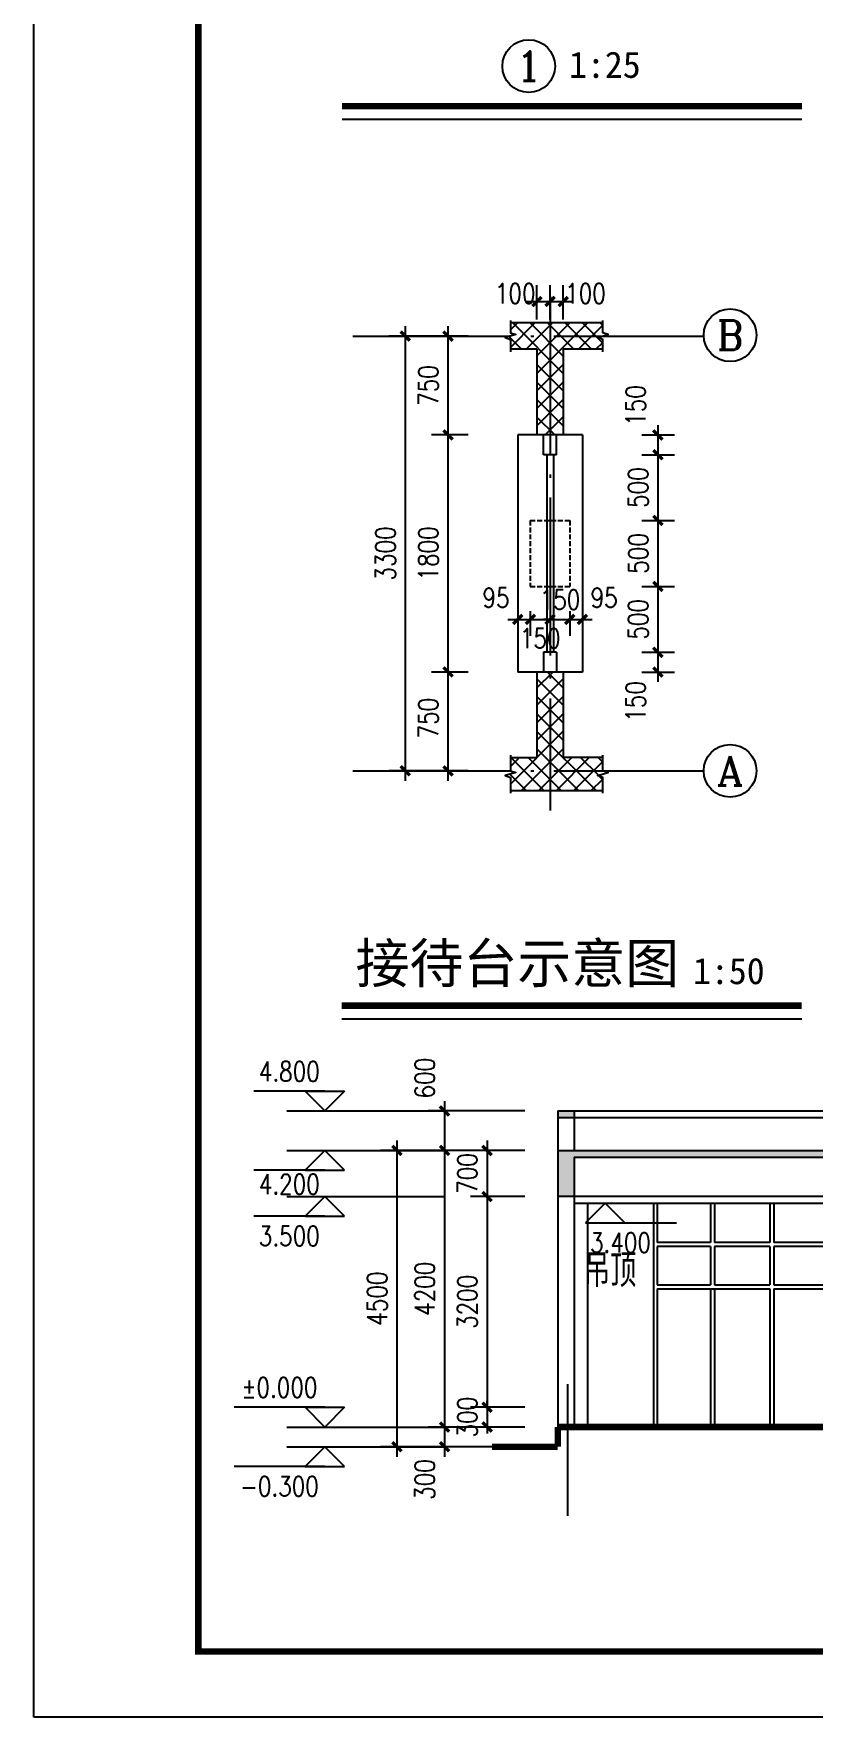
# Model space of a CAD drawing. Extents: x 458975 to 585950, y -118893 to 21149.
# Drawn here: x 526550 to 538384, y -118893 to -93330 of the extents above; entities that cross this region are included whole.
import ezdxf
from ezdxf.enums import TextEntityAlignment as Align

# ---------------------------------------------------------------- set-up
doc = ezdxf.new("R2010")
doc.units = 0
doc.header["$LTSCALE"] = 1000
doc.header["$MEASUREMENT"] = 0
doc.linetypes.add('ACAD_ISO04W100', pattern=[30.5, 24, -3, 0.5, -3])
doc.linetypes.add('DASH', pattern=[0.35, 0.25, -0.1])
doc.layers.get('0').update_dxf_attribs({"linetype": 'CONTINUOUS'})
doc.layers.get('DEFPOINTS').update_dxf_attribs({"linetype": 'CONTINUOUS'})
for name, color, linetype in [('AXIS', 3, 'CONTINUOUS'), ('AXIS_TEXT', 3, 'CONTINUOUS'), ('DOTE', 1, 'ACAD_ISO04W100'), ('E_GROUND', 2, 'CONTINUOUS'), ('E_WALL', 255, 'CONTINUOUS'), ('E_WINDOW', 4, 'CONTINUOUS'), ('LEVL', 3, 'CONTINUOUS'), ('OTHER', 7, 'CONTINUOUS'), ('PUB_DIM', 3, 'CONTINUOUS'), ('PUB_TEXT', 7, 'CONTINUOUS'), ('PUB_TITLE', 4, 'CONTINUOUS'), ('S_WALL', 255, 'CONTINUOUS'), ('WALL', 151, 'CONTINUOUS'), ('WINDOW', 2, 'CONTINUOUS')]:
    doc.layers.add(name, color=color, linetype=linetype)
doc.styles.add('-HZTXTSIMPLEX', font='SIMPLEX.shx', dxfattribs={"width": 0.8, "bigfont": 'HZTXT.shx'})
doc.styles.add('-新宋体', font='NSimSun.ttf')
doc.styles.add('COMPLEX', font='COMPLEX.shx')
doc.styles.add('dim_font', font='SIMPLEX.shx', dxfattribs={"width": 0.8})
doc.dimstyles.new('DIMN', dxfattribs={"dimtxt": 300, "dimasz": 100, "dimexe": 250, "dimexo": 300, "dimgap": 0, "dimtad": 0, "dimdec": 0, "dimzin": 0, "dimdsep": 46, "dimtxsty": 'dim_font', "dimblk": 'ARCHTICK', "dimcen": 0.09, "dimdle": 150, "dimclrt": 7, "dimazin": 0, "dimtfac": 1, "dimtdec": 0, "dimtix": 1, "dimtmove": 2, "dimatfit": 3, "dimfxl": 1, "dimtvp": 1, "dimtolj": 1, "dimtzin": 0, "dimarcsym": 0})
doc.dimstyles.new('DIMN50', dxfattribs={"dimscale": 0.5, "dimtxt": 300, "dimasz": 100, "dimexe": 250, "dimexo": 300, "dimgap": 0, "dimtad": 0, "dimdec": 0, "dimzin": 0, "dimdsep": 46, "dimtxsty": 'dim_font', "dimblk": 'ARCHTICK', "dimcen": 0.09, "dimdle": 150, "dimclrt": 7, "dimazin": 0, "dimtfac": 1, "dimtdec": 0, "dimtix": 1, "dimtmove": 2, "dimatfit": 3, "dimfxl": 1, "dimtvp": 1, "dimtolj": 1, "dimtzin": 0, "dimarcsym": 0})

# ---------------------------------------------------------------- blocks, each defined once
blk = doc.blocks.new('_archtick')
at = {"const_width": 0.5}
blk.add_lwpolyline([(-0.7, -0.7), (0.7, 0.7)], dxfattribs=at)
blk = doc.blocks.new('*D193')
at = {"layer": 'DEFPOINTS', "color": 0, "transparency": 16777216}
for p in [(534303, -114186), (533432, -114486), (534303, -114486)]:
    blk.add_point(p, dxfattribs=at)
at = {"layer": 'PUB_DIM', "color": 0, "lineweight": -2, "transparency": 16777216}
for p, q in [((534003, -114186), (533182, -114186)), ((533432, -114186), (533432, -114086)), ((533432, -114186), (533432, -114486)), ((534003, -114486), (533182, -114486)), ((533432, -114486), (533432, -114586))]:
    blk.add_line(p, q, dxfattribs=at)
at = {"layer": 'PUB_DIM', "color": 0, "lineweight": -2, "transparency": 16777216, "xscale": 100, "yscale": 100, "zscale": 100}
for p, rotation in [((533432, -114186), 270), ((533432, -114486), 90)]:
    blk.add_blockref('_archtick', p, dxfattribs=dict(at, rotation=rotation))
at = {"layer": 'PUB_DIM', "color": 7, "transparency": 16777216, "insert": (533132, -114336), "char_height": 300, "attachment_point": 5, "rotation": 90, "style": 'dim_font'}
blk.add_mtext('\\A1;300', dxfattribs=at)
blk = doc.blocks.new('*D194')
at = {"layer": 'DEFPOINTS', "color": 0, "transparency": 16777216}
for p in [(534303, -110986), (533432, -114186), (534303, -114186)]:
    blk.add_point(p, dxfattribs=at)
at = {"layer": 'PUB_DIM', "color": 0, "lineweight": -2, "transparency": 16777216}
for p, q in [((533432, -110836), (533432, -114336)), ((534003, -110986), (533182, -110986)), ((534003, -114186), (533182, -114186))]:
    blk.add_line(p, q, dxfattribs=at)
at = {"layer": 'PUB_DIM', "color": 0, "lineweight": -2, "transparency": 16777216, "xscale": 100, "yscale": 100, "zscale": 100}
for p, rotation in [((533432, -110986), 90), ((533432, -114186), 270)]:
    blk.add_blockref('_archtick', p, dxfattribs=dict(at, rotation=rotation))
at = {"layer": 'PUB_DIM', "color": 7, "transparency": 16777216, "insert": (533132, -112586), "char_height": 300, "attachment_point": 5, "rotation": 90, "style": 'dim_font'}
blk.add_mtext('\\A1;3200', dxfattribs=at)
blk = doc.blocks.new('*D195')
at = {"layer": 'DEFPOINTS', "color": 0, "transparency": 16777216}
for p in [(534303, -110286), (533432, -110986), (534303, -110986)]:
    blk.add_point(p, dxfattribs=at)
at = {"layer": 'PUB_DIM', "color": 0, "lineweight": -2, "transparency": 16777216}
for p, q in [((533432, -110136), (533432, -111136)), ((534003, -110286), (533182, -110286)), ((534003, -110986), (533182, -110986))]:
    blk.add_line(p, q, dxfattribs=at)
at = {"layer": 'PUB_DIM', "color": 0, "lineweight": -2, "transparency": 16777216, "xscale": 100, "yscale": 100, "zscale": 100}
for p, rotation in [((533432, -110286), 90), ((533432, -110986), 270)]:
    blk.add_blockref('_archtick', p, dxfattribs=dict(at, rotation=rotation))
at = {"layer": 'PUB_DIM', "color": 7, "transparency": 16777216, "insert": (533132, -110636), "char_height": 300, "attachment_point": 5, "rotation": 90, "style": 'dim_font'}
blk.add_mtext('\\A1;700', dxfattribs=at)
blk = doc.blocks.new('*D196')
at = {"layer": 'DEFPOINTS', "color": 0, "transparency": 16777216}
for p in [(534303, -109686), (532786, -110286), (534303, -110286)]:
    blk.add_point(p, dxfattribs=at)
at = {"layer": 'PUB_DIM', "color": 0, "lineweight": -2, "transparency": 16777216}
for p, q in [((532786, -109536), (532786, -110436)), ((534003, -109686), (532536, -109686)), ((534003, -110286), (532536, -110286))]:
    blk.add_line(p, q, dxfattribs=at)
at = {"layer": 'PUB_DIM', "color": 0, "lineweight": -2, "transparency": 16777216, "xscale": 100, "yscale": 100, "zscale": 100}
for p, rotation in [((532786, -109686), 90), ((532786, -110286), 270)]:
    blk.add_blockref('_archtick', p, dxfattribs=dict(at, rotation=rotation))
at = {"layer": 'PUB_DIM', "color": 7, "transparency": 16777216, "insert": (532486, -109189), "char_height": 300, "attachment_point": 5, "rotation": 90, "style": 'dim_font'}
blk.add_mtext('\\A1;600', dxfattribs=at)
blk = doc.blocks.new('*D197')
at = {"layer": 'DEFPOINTS', "color": 0, "transparency": 16777216}
for p in [(534303, -114486), (532786, -114786), (534303, -114786)]:
    blk.add_point(p, dxfattribs=at)
at = {"layer": 'PUB_DIM', "color": 0, "lineweight": -2, "transparency": 16777216}
for p, q in [((534003, -114486), (532536, -114486)), ((532786, -114336), (532786, -114936)), ((534003, -114786), (532536, -114786))]:
    blk.add_line(p, q, dxfattribs=at)
at = {"layer": 'PUB_DIM', "color": 0, "lineweight": -2, "transparency": 16777216, "xscale": 100, "yscale": 100, "zscale": 100}
for p, rotation in [((532786, -114486), 90), ((532786, -114786), 270)]:
    blk.add_blockref('_archtick', p, dxfattribs=dict(at, rotation=rotation))
at = {"layer": 'PUB_DIM', "color": 7, "transparency": 16777216, "insert": (532486, -115283), "char_height": 300, "attachment_point": 5, "rotation": 90, "style": 'dim_font'}
blk.add_mtext('\\A1;300', dxfattribs=at)
blk = doc.blocks.new('*D198')
at = {"layer": 'DEFPOINTS', "color": 0, "transparency": 16777216}
for p in [(534303, -110286), (532786, -114486), (534303, -114486)]:
    blk.add_point(p, dxfattribs=at)
at = {"layer": 'PUB_DIM', "color": 0, "lineweight": -2, "transparency": 16777216}
for p, q in [((532786, -110136), (532786, -114636)), ((534003, -110286), (532536, -110286)), ((534003, -114486), (532536, -114486))]:
    blk.add_line(p, q, dxfattribs=at)
at = {"layer": 'PUB_DIM', "color": 0, "lineweight": -2, "transparency": 16777216, "xscale": 100, "yscale": 100, "zscale": 100}
for p, rotation in [((532786, -110286), 90), ((532786, -114486), 270)]:
    blk.add_blockref('_archtick', p, dxfattribs=dict(at, rotation=rotation))
at = {"layer": 'PUB_DIM', "color": 7, "transparency": 16777216, "insert": (532486, -112386), "char_height": 300, "attachment_point": 5, "rotation": 90, "style": 'dim_font'}
blk.add_mtext('\\A1;4200', dxfattribs=at)
blk = doc.blocks.new('*D199')
at = {"layer": 'DEFPOINTS', "color": 0, "transparency": 16777216}
for p in [(534303, -110286), (532064, -114786), (534303, -114786)]:
    blk.add_point(p, dxfattribs=at)
at = {"layer": 'PUB_DIM', "color": 0, "lineweight": -2, "transparency": 16777216}
for p, q in [((532064, -110136), (532064, -114936)), ((534003, -110286), (531814, -110286)), ((534003, -114786), (531814, -114786))]:
    blk.add_line(p, q, dxfattribs=at)
at = {"layer": 'PUB_DIM', "color": 0, "lineweight": -2, "transparency": 16777216, "xscale": 100, "yscale": 100, "zscale": 100}
for p, rotation in [((532064, -110286), 90), ((532064, -114786), 270)]:
    blk.add_blockref('_archtick', p, dxfattribs=dict(at, rotation=rotation))
at = {"layer": 'PUB_DIM', "color": 7, "transparency": 16777216, "insert": (531764, -112536), "char_height": 300, "attachment_point": 5, "rotation": 90, "style": 'dim_font'}
blk.add_mtext('\\A1;4500', dxfattribs=at)
blk = doc.blocks.new('*D222')
at = {"layer": 'DEFPOINTS', "color": 0, "transparency": 16777216}
for p in [(532840, -103022), (533446, -103022), (533446, -104522)]:
    blk.add_point(p, dxfattribs=at)
at = {"layer": 'PUB_DIM', "color": 0, "lineweight": -2, "transparency": 16777216}
for p, q in [((532840, -104672), (532840, -102872)), ((533146, -103022), (532590, -103022)), ((533146, -104522), (532590, -104522))]:
    blk.add_line(p, q, dxfattribs=at)
at = {"layer": 'PUB_DIM', "color": 0, "lineweight": -2, "transparency": 16777216, "xscale": 100, "yscale": 100, "zscale": 100}
for p, rotation in [((532840, -103022), 90), ((532840, -104522), 270)]:
    blk.add_blockref('_archtick', p, dxfattribs=dict(at, rotation=rotation))
at = {"layer": 'PUB_DIM', "color": 7, "transparency": 16777216, "insert": (532540, -103723), "char_height": 300, "attachment_point": 5, "rotation": 90, "style": 'dim_font'}
blk.add_mtext('\\A1;750', dxfattribs=at)
blk = doc.blocks.new('*D223')
at = {"layer": 'DEFPOINTS', "color": 0, "transparency": 16777216}
for p in [(532840, -99422), (533446, -99422), (533446, -103022)]:
    blk.add_point(p, dxfattribs=at)
at = {"layer": 'PUB_DIM', "color": 0, "lineweight": -2, "transparency": 16777216}
for p, q in [((533146, -99422), (532590, -99422)), ((532840, -103172), (532840, -99272)), ((533146, -103022), (532590, -103022))]:
    blk.add_line(p, q, dxfattribs=at)
at = {"layer": 'PUB_DIM', "color": 0, "lineweight": -2, "transparency": 16777216, "xscale": 100, "yscale": 100, "zscale": 100}
for p, rotation in [((532840, -99422), 90), ((532840, -103022), 270)]:
    blk.add_blockref('_archtick', p, dxfattribs=dict(at, rotation=rotation))
at = {"layer": 'PUB_DIM', "color": 7, "transparency": 16777216, "insert": (532540, -101222), "char_height": 300, "attachment_point": 5, "rotation": 90, "style": 'dim_font'}
blk.add_mtext('\\A1;1800', dxfattribs=at)
blk = doc.blocks.new('*D224')
at = {"layer": 'DEFPOINTS', "color": 0, "transparency": 16777216}
for p in [(532840, -97922), (533446, -97922), (533446, -99422)]:
    blk.add_point(p, dxfattribs=at)
at = {"layer": 'PUB_DIM', "color": 0, "lineweight": -2, "transparency": 16777216}
for p, q in [((532840, -99572), (532840, -97772)), ((533146, -97922), (532590, -97922)), ((533146, -99422), (532590, -99422))]:
    blk.add_line(p, q, dxfattribs=at)
at = {"layer": 'PUB_DIM', "color": 0, "lineweight": -2, "transparency": 16777216, "xscale": 100, "yscale": 100, "zscale": 100}
for p, rotation in [((532840, -97922), 90), ((532840, -99422), 270)]:
    blk.add_blockref('_archtick', p, dxfattribs=dict(at, rotation=rotation))
at = {"layer": 'PUB_DIM', "color": 7, "transparency": 16777216, "insert": (532540, -98672), "char_height": 300, "attachment_point": 5, "rotation": 90, "style": 'dim_font'}
blk.add_mtext('\\A1;750', dxfattribs=at)
blk = doc.blocks.new('*D225')
at = {"layer": 'DEFPOINTS', "color": 0, "transparency": 16777216}
for p in [(534388, -97396), (534188, -97971), (534388, -97971)]:
    blk.add_point(p, dxfattribs=at)
at = {"layer": 'PUB_DIM', "color": 0, "lineweight": -2, "transparency": 16777216}
for p, q in [((534038, -97396), (534538, -97396)), ((534188, -97671), (534188, -97146)), ((534388, -97671), (534388, -97146))]:
    blk.add_line(p, q, dxfattribs=at)
at = {"layer": 'PUB_DIM', "color": 0, "lineweight": -2, "transparency": 16777216, "xscale": 100, "yscale": 100, "zscale": 100, "rotation": 180}
blk.add_blockref('_archtick', (534188, -97396), dxfattribs=at)
at = {"layer": 'PUB_DIM', "color": 0, "lineweight": -2, "transparency": 16777216, "xscale": 100, "yscale": 100, "zscale": 100}
blk.add_blockref('_archtick', (534388, -97396), dxfattribs=at)
at = {"layer": 'PUB_DIM', "color": 7, "transparency": 16777216, "insert": (533859, -97275), "char_height": 300, "attachment_point": 5, "style": 'dim_font'}
blk.add_mtext('\\A1;100', dxfattribs=at)
blk = doc.blocks.new('*D226')
at = {"layer": 'DEFPOINTS', "color": 0, "transparency": 16777216}
for p in [(534588, -97396), (534388, -97971), (534588, -97971)]:
    blk.add_point(p, dxfattribs=at)
at = {"layer": 'PUB_DIM', "color": 0, "lineweight": -2, "transparency": 16777216}
for p, q in [((534238, -97396), (534738, -97396)), ((534388, -97671), (534388, -97146)), ((534588, -97671), (534588, -97146))]:
    blk.add_line(p, q, dxfattribs=at)
at = {"layer": 'PUB_DIM', "color": 0, "lineweight": -2, "transparency": 16777216, "xscale": 100, "yscale": 100, "zscale": 100, "rotation": 180}
blk.add_blockref('_archtick', (534388, -97396), dxfattribs=at)
at = {"layer": 'PUB_DIM', "color": 0, "lineweight": -2, "transparency": 16777216, "xscale": 100, "yscale": 100, "zscale": 100}
blk.add_blockref('_archtick', (534588, -97396), dxfattribs=at)
at = {"layer": 'PUB_DIM', "color": 7, "transparency": 16777216, "insert": (534925, -97275), "char_height": 300, "attachment_point": 5, "style": 'dim_font'}
blk.add_mtext('\\A1;100', dxfattribs=at)
blk = doc.blocks.new('*D213')
at = {"layer": 'DEFPOINTS', "color": 0, "transparency": 16777216}
for p in [(535481, -99422), (535481, -99722), (536025, -99722)]:
    blk.add_point(p, dxfattribs=at)
at = {"layer": 'PUB_DIM', "color": 0, "lineweight": -2, "transparency": 16777216}
for p, q in [((535781, -99422), (536275, -99422)), ((536025, -99272), (536025, -99872)), ((535781, -99722), (536275, -99722))]:
    blk.add_line(p, q, dxfattribs=at)
at = {"layer": 'PUB_DIM', "color": 0, "lineweight": -2, "transparency": 16777216, "xscale": 100, "yscale": 100, "zscale": 100}
for p, rotation in [((536025, -99422), 90), ((536025, -99722), 270)]:
    blk.add_blockref('_archtick', p, dxfattribs=dict(at, rotation=rotation))
at = {"layer": 'PUB_DIM', "color": 7, "transparency": 16777216, "insert": (535688, -98975), "char_height": 300, "attachment_point": 5, "rotation": 90, "style": 'dim_font'}
blk.add_mtext('\\A1;150', dxfattribs=at)
blk = doc.blocks.new('*D214')
at = {"layer": 'DEFPOINTS', "color": 0, "transparency": 16777216}
for p in [(535481, -99722), (535481, -100722), (536025, -100722)]:
    blk.add_point(p, dxfattribs=at)
at = {"layer": 'PUB_DIM', "color": 0, "lineweight": -2, "transparency": 16777216}
for p, q in [((536025, -99572), (536025, -100872)), ((535781, -99722), (536275, -99722)), ((535781, -100722), (536275, -100722))]:
    blk.add_line(p, q, dxfattribs=at)
at = {"layer": 'PUB_DIM', "color": 0, "lineweight": -2, "transparency": 16777216, "xscale": 100, "yscale": 100, "zscale": 100}
for p, rotation in [((536025, -99722), 90), ((536025, -100722), 270)]:
    blk.add_blockref('_archtick', p, dxfattribs=dict(at, rotation=rotation))
at = {"layer": 'PUB_DIM', "color": 7, "transparency": 16777216, "insert": (535725, -100222), "char_height": 300, "attachment_point": 5, "rotation": 90, "style": 'dim_font'}
blk.add_mtext('\\A1;500', dxfattribs=at)
blk = doc.blocks.new('*D215')
at = {"layer": 'DEFPOINTS', "color": 0, "transparency": 16777216}
for p in [(535481, -100722), (535481, -101722), (536025, -101722)]:
    blk.add_point(p, dxfattribs=at)
at = {"layer": 'PUB_DIM', "color": 0, "lineweight": -2, "transparency": 16777216}
for p, q in [((536025, -100572), (536025, -101872)), ((535781, -100722), (536275, -100722)), ((535781, -101722), (536275, -101722))]:
    blk.add_line(p, q, dxfattribs=at)
at = {"layer": 'PUB_DIM', "color": 0, "lineweight": -2, "transparency": 16777216, "xscale": 100, "yscale": 100, "zscale": 100}
for p, rotation in [((536025, -100722), 90), ((536025, -101722), 270)]:
    blk.add_blockref('_archtick', p, dxfattribs=dict(at, rotation=rotation))
at = {"layer": 'PUB_DIM', "color": 7, "transparency": 16777216, "insert": (535728, -101222), "char_height": 300, "attachment_point": 5, "rotation": 90, "style": 'dim_font'}
blk.add_mtext('\\A1;500', dxfattribs=at)
blk = doc.blocks.new('*D216')
at = {"layer": 'DEFPOINTS', "color": 0, "transparency": 16777216}
for p in [(535481, -101722), (535481, -102722), (536025, -102722)]:
    blk.add_point(p, dxfattribs=at)
at = {"layer": 'PUB_DIM', "color": 0, "lineweight": -2, "transparency": 16777216}
for p, q in [((535781, -101722), (536275, -101722)), ((536025, -101572), (536025, -102872)), ((535781, -102722), (536275, -102722))]:
    blk.add_line(p, q, dxfattribs=at)
at = {"layer": 'PUB_DIM', "color": 0, "lineweight": -2, "transparency": 16777216, "xscale": 100, "yscale": 100, "zscale": 100}
for p, rotation in [((536025, -101722), 90), ((536025, -102722), 270)]:
    blk.add_blockref('_archtick', p, dxfattribs=dict(at, rotation=rotation))
at = {"layer": 'PUB_DIM', "color": 7, "transparency": 16777216, "insert": (535725, -102222), "char_height": 300, "attachment_point": 5, "rotation": 90, "style": 'dim_font'}
blk.add_mtext('\\A1;500', dxfattribs=at)
blk = doc.blocks.new('*D217')
at = {"layer": 'DEFPOINTS', "color": 0, "transparency": 16777216}
for p in [(535481, -102722), (535481, -103022), (536025, -103022)]:
    blk.add_point(p, dxfattribs=at)
at = {"layer": 'PUB_DIM', "color": 0, "lineweight": -2, "transparency": 16777216}
for p, q in [((535781, -102722), (536275, -102722)), ((536025, -102572), (536025, -103172)), ((535781, -103022), (536275, -103022))]:
    blk.add_line(p, q, dxfattribs=at)
at = {"layer": 'PUB_DIM', "color": 0, "lineweight": -2, "transparency": 16777216, "xscale": 100, "yscale": 100, "zscale": 100}
for p, rotation in [((536025, -102722), 90), ((536025, -103022), 270)]:
    blk.add_blockref('_archtick', p, dxfattribs=dict(at, rotation=rotation))
at = {"layer": 'PUB_DIM', "color": 7, "transparency": 16777216, "insert": (535688, -103469), "char_height": 300, "attachment_point": 5, "rotation": 90, "style": 'dim_font'}
blk.add_mtext('\\A1;150', dxfattribs=at)
blk = doc.blocks.new('*D218')
at = {"layer": 'DEFPOINTS', "color": 0, "transparency": 16777216}
for p in [(533898, -101797), (534088, -101797), (534088, -102223)]:
    blk.add_point(p, dxfattribs=at)
at = {"layer": 'PUB_DIM', "color": 0, "lineweight": -2, "transparency": 16777216}
for p, q in [((533748, -102223), (534238, -102223)), ((533898, -102097), (533898, -102473)), ((534088, -102097), (534088, -102473))]:
    blk.add_line(p, q, dxfattribs=at)
at = {"layer": 'PUB_DIM', "color": 0, "lineweight": -2, "transparency": 16777216, "xscale": 100, "yscale": 100, "zscale": 100, "rotation": 180}
blk.add_blockref('_archtick', (533898, -102223), dxfattribs=at)
at = {"layer": 'PUB_DIM', "color": 0, "lineweight": -2, "transparency": 16777216, "xscale": 100, "yscale": 100, "zscale": 100}
blk.add_blockref('_archtick', (534088, -102223), dxfattribs=at)
at = {"layer": 'PUB_DIM', "color": 7, "transparency": 16777216, "insert": (533567, -101894), "char_height": 300, "attachment_point": 5, "style": 'dim_font'}
blk.add_mtext('\\A1;95', dxfattribs=at)
blk = doc.blocks.new('*D219')
at = {"layer": 'DEFPOINTS', "color": 0, "transparency": 16777216}
for p in [(534688, -101797), (534878, -101797), (534878, -102223)]:
    blk.add_point(p, dxfattribs=at)
at = {"layer": 'PUB_DIM', "color": 0, "lineweight": -2, "transparency": 16777216}
for p, q in [((534538, -102223), (535028, -102223)), ((534688, -102097), (534688, -102473)), ((534878, -102097), (534878, -102473))]:
    blk.add_line(p, q, dxfattribs=at)
at = {"layer": 'PUB_DIM', "color": 0, "lineweight": -2, "transparency": 16777216, "xscale": 100, "yscale": 100, "zscale": 100, "rotation": 180}
blk.add_blockref('_archtick', (534688, -102223), dxfattribs=at)
at = {"layer": 'PUB_DIM', "color": 0, "lineweight": -2, "transparency": 16777216, "xscale": 100, "yscale": 100, "zscale": 100}
blk.add_blockref('_archtick', (534878, -102223), dxfattribs=at)
at = {"layer": 'PUB_DIM', "color": 7, "transparency": 16777216, "insert": (535209, -101894), "char_height": 300, "attachment_point": 5, "style": 'dim_font'}
blk.add_mtext('\\A1;95', dxfattribs=at)
blk = doc.blocks.new('*D220')
at = {"layer": 'DEFPOINTS', "color": 0, "transparency": 16777216}
for p in [(534088, -101797), (534388, -101797), (534388, -102223)]:
    blk.add_point(p, dxfattribs=at)
at = {"layer": 'PUB_DIM', "color": 0, "lineweight": -2, "transparency": 16777216}
for p, q in [((533938, -102223), (534538, -102223)), ((534088, -102097), (534088, -102473)), ((534388, -102097), (534388, -102473))]:
    blk.add_line(p, q, dxfattribs=at)
at = {"layer": 'PUB_DIM', "color": 0, "lineweight": -2, "transparency": 16777216, "xscale": 100, "yscale": 100, "zscale": 100, "rotation": 180}
blk.add_blockref('_archtick', (534088, -102223), dxfattribs=at)
at = {"layer": 'PUB_DIM', "color": 0, "lineweight": -2, "transparency": 16777216, "xscale": 100, "yscale": 100, "zscale": 100}
blk.add_blockref('_archtick', (534388, -102223), dxfattribs=at)
at = {"layer": 'PUB_DIM', "color": 7, "transparency": 16777216, "insert": (534238, -102511), "char_height": 300, "attachment_point": 5, "style": 'dim_font'}
blk.add_mtext('\\A1;150', dxfattribs=at)
blk = doc.blocks.new('*D221')
at = {"layer": 'DEFPOINTS', "color": 0, "transparency": 16777216}
for p in [(534388, -101797), (534688, -101797), (534688, -102223)]:
    blk.add_point(p, dxfattribs=at)
at = {"layer": 'PUB_DIM', "color": 0, "lineweight": -2, "transparency": 16777216}
for p, q in [((534388, -102223), (534288, -102223)), ((534388, -102097), (534388, -102473)), ((534388, -102223), (534688, -102223)), ((534688, -102097), (534688, -102473)), ((534688, -102223), (534788, -102223))]:
    blk.add_line(p, q, dxfattribs=at)
at = {"layer": 'PUB_DIM', "color": 0, "lineweight": -2, "transparency": 16777216, "xscale": 100, "yscale": 100, "zscale": 100}
blk.add_blockref('_archtick', (534388, -102223), dxfattribs=at)
at = {"layer": 'PUB_DIM', "color": 0, "lineweight": -2, "transparency": 16777216, "xscale": 100, "yscale": 100, "zscale": 100, "rotation": 180}
blk.add_blockref('_archtick', (534688, -102223), dxfattribs=at)
at = {"layer": 'PUB_DIM', "color": 7, "transparency": 16777216, "insert": (534538, -101923), "char_height": 300, "attachment_point": 5, "style": 'dim_font'}
blk.add_mtext('\\A1;150', dxfattribs=at)
blk = doc.blocks.new('*D227')
at = {"layer": 'DEFPOINTS', "color": 0, "transparency": 16777216}
for p in [(533076, -97922), (532190, -104522), (533076, -104522)]:
    blk.add_point(p, dxfattribs=at)
at = {"layer": 'PUB_DIM', "color": 0, "lineweight": -2, "transparency": 16777216}
for p, q in [((532190, -97772), (532190, -104672)), ((532776, -97922), (531940, -97922)), ((532776, -104522), (531940, -104522))]:
    blk.add_line(p, q, dxfattribs=at)
at = {"layer": 'PUB_DIM', "color": 0, "lineweight": -2, "transparency": 16777216, "xscale": 100, "yscale": 100, "zscale": 100}
for p, rotation in [((532190, -97922), 90), ((532190, -104522), 270)]:
    blk.add_blockref('_archtick', p, dxfattribs=dict(at, rotation=rotation))
at = {"layer": 'PUB_DIM', "color": 7, "transparency": 16777216, "insert": (531890, -101222), "char_height": 300, "attachment_point": 5, "rotation": 90, "style": 'dim_font'}
blk.add_mtext('\\A1;3300', dxfattribs=at)
blk = doc.blocks.new('_axiso')
blk.add_circle((0, 0), 0.5)
at = {"layer": 'AXIS_TEXT', "style": 'COMPLEX', "width": 1.041667}
blk.add_attdef('A', text='', height=0.56, dxfattribs=at).set_placement((-0.25, -0.28), (0.25, -0.28), align=Align.FIT)

msp = doc.modelspace()

# ---------------------------------------------------------------- hatches: boundary and pattern name
at = {"layer": 'LEVL'}
h = msp.add_hatch(dxfattribs=at)
h.set_pattern_fill('ANSI37', color=8, scale=1500, style=0)
h.set_pattern_definition([(45, (24607.94, -58116.85), (-132.58252, 132.58252), []), (135, (24607.94, -58116.85), (-132.58252, -132.58252), [])])
h.paths.add_polyline_path([(534388.2, -97922.3), (533788.2, -97922.3), (533705.7, -97944.7), (533788.2, -97971.1), (533788.2, -98122.3), (534188.2, -98122.3), (534188.2, -99422.3), (534388.2, -99422.3)])
h.paths.add_polyline_path([(535188.2, -97971.1), (535105.7, -97944.7), (535188.2, -97922.3), (534388.2, -97922.3), (534388.2, -99422.3), (534588.2, -99422.3), (534588.2, -98122.3), (535188.2, -98122.3)])
h.paths.add_polyline_path([(535188.2, -97722.3), (534388.2, -97722.3), (534388.2, -97922.3), (535188.2, -97922.3), (535270.7, -97899.9), (535188.2, -97873.6)])
h.paths.add_polyline_path([(534388.2, -97722.3), (533788.2, -97722.3), (533788.2, -97873.6), (533870.7, -97899.9), (533788.2, -97922.3), (534388.2, -97922.3)])
h.paths.add_polyline_path([(534388.2, -104522.3), (533788.2, -104522.3), (533788.2, -104523.6), (533870.7, -104549.9), (533705.7, -104594.7), (533788.2, -104621.1), (533788.2, -104822.3), (534388.2, -104822.3)])
h.paths.add_polyline_path([(535188.2, -104621.1), (535105.7, -104594.7), (535270.7, -104549.9), (535184.3, -104522.3), (534388.2, -104522.3), (534388.2, -104822.3), (535188.2, -104822.3)])
h.paths.add_polyline_path([(535188.2, -104322.3), (534588.2, -104322.3), (534588.2, -103022.3), (534388.2, -103022.3), (534388.2, -104522.3), (535188.2, -104522.3)])
h.paths.add_polyline_path([(534388.2, -103022.3), (534188.2, -103022.3), (534188.2, -104322.3), (533788.2, -104322.3), (533788.2, -104522.3), (534388.2, -104522.3)])
at = {"layer": 'WALL'}
h = msp.add_hatch(color=7, dxfattribs=at)
h.paths.add_polyline_path([(534505.6, -110985.5), (534755.6, -110985.5), (534755.6, -110386), (540655.6, -110386), (540655.6, -110786), (540855.6, -110786), (540855.6, -110386), (547555.6, -110386), (547555.6, -110985.5), (547805.6, -110985.5), (547805.6, -110386), (549205.6, -110386), (549205.6, -110986), (549355.6, -110986), (549355.6, -110286), (534505.6, -110286)])
h.paths.add_polyline_path([(540655.6, -111785.5), (540655.6, -112085.5), (540855.6, -112085.5), (540855.6, -111785.5)])
h.paths.add_polyline_path([(549105.6, -109686), (549105.6, -109786), (549355.6, -109786), (549355.6, -109686)])
h.paths.add_polyline_path([(534505.6, -109686), (534505.6, -109786), (534755.6, -109786), (534755.6, -109686)])

# ---------------------------------------------------------------- linework, layer by layer
at = {"ltscale": 10, "const_width": 100}
for points in [[(531230.1, -94430.2), (538211.9, -94430.2)], [(531226.6, -108088), (538208.4, -108088)]]:
    msp.add_lwpolyline(points, dxfattribs=at)
at = {"ltscale": 10}
for points in [[(531230.1, -94630.2), (538211.9, -94630.2)], [(531226.6, -108288), (538208.4, -108288)]]:
    msp.add_lwpolyline(points, dxfattribs=at)
at = {"layer": 'DOTE', "ltscale": 0.1}
for p, q in [((534388.2, -97322.3), (534388.2, -105122.3)), ((531394, -97922.3), (536721.3, -97922.3)), ((531394, -104522.3), (536721.3, -104522.3))]:
    msp.add_line(p, q, dxfattribs=at)
at = {"layer": 'DOTE'}
msp.add_line((534655.6, -115836), (534655.6, -113836), dxfattribs=at)
at = {"layer": 'E_GROUND', "const_width": 100}
for points in [[(534505.6, -114486), (549055.6, -114486)], [(534505.6, -114486), (534505.6, -114786)], [(534505.6, -114786), (533505.6, -114786)]]:
    msp.add_lwpolyline(points, dxfattribs=at)
at = {"layer": 'E_WALL'}
for p, q in [((534505.6, -109686), (549355.6, -109686)), ((534505.6, -109786), (549355.6, -109786)), ((534505.6, -110286), (549355.6, -110286)), ((534755.6, -110386), (540655.6, -110386))]:
    msp.add_line(p, q, dxfattribs=at)
at = {"layer": 'E_WINDOW'}
for p, q in [((535955.6, -111086), (535955.6, -114486)), ((536015.7, -111086), (536015.7, -111686)), ((536825.7, -111086), (536825.7, -111686)), ((536885.7, -111086), (536885.7, -111686)), ((537725.7, -111086), (537725.7, -111686)), ((537785.7, -111086), (537785.7, -111686)), ((536825.7, -111686), (536015.7, -111686)), ((537725.7, -111686), (536885.7, -111686)), ((538625.7, -111686), (537785.7, -111686)), ((536015.6, -111746), (536015.6, -112326)), ((536825.6, -111746), (536015.6, -111746)), ((536825.6, -111746), (536825.6, -112326)), ((536885.6, -111746), (536885.6, -112326)), ((537725.6, -111746), (536885.6, -111746)), ((537725.6, -111746), (537725.6, -112326)), ((537785.6, -111746), (537785.6, -112326)), ((538625.6, -111746), (537785.6, -111746)), ((536015.6, -112326), (536825.6, -112326)), ((536015.6, -112386), (536015.6, -114486)), ((536015.6, -112386), (537725.6, -112386)), ((536825.6, -112386), (536825.6, -114486)), ((536885.6, -112326), (537725.6, -112326)), ((536885.6, -112386), (536885.6, -114486)), ((537725.6, -112386), (537725.6, -114486)), ((537785.6, -112326), (538625.6, -112326)), ((537785.6, -112386), (539495.6, -112386)), ((537785.6, -112386), (537785.6, -114486))]:
    msp.add_line(p, q, dxfattribs=at)
at = {"layer": 'LEVL'}
for p, q in [((534288.2, -99722.3), (534288.2, -99422.3)), ((534488.2, -99722.3), (534488.2, -99422.3)), ((534488.2, -99722.3), (534288.2, -99722.3)), ((534488.2, -102722.3), (534288.2, -102722.3)), ((534288.2, -102722.3), (534288.2, -103022.3)), ((534488.2, -102722.3), (534488.2, -103022.3)), ((530969.8, -109386), (529889.8, -109386)), ((530969.8, -109686), (530669.8, -109386)), ((530669.8, -109386), (531269.8, -109386)), ((531269.8, -109386), (530969.8, -109686)), ((530391.6, -109686), (532785.6, -109686)), ((530391.6, -110286), (532785.6, -110286)), ((530969.8, -110286), (530669.8, -110586)), ((531269.8, -110586), (530969.8, -110286)), ((530969.8, -110586), (529889.8, -110586)), ((530669.8, -110586), (531269.8, -110586)), ((530391.6, -110986), (532785.6, -110986)), ((530969.8, -110986), (530669.8, -111286)), ((531269.8, -111286), (530969.8, -110986)), ((535225.2, -111086), (534925.2, -111386)), ((535525.2, -111386), (535225.2, -111086)), ((530969.8, -111286), (529889.8, -111286)), ((530669.8, -111286), (531269.8, -111286)), ((534925.2, -111386), (535525.2, -111386)), ((535225.2, -111386), (536305.2, -111386)), ((530969.8, -114186), (529592.7, -114186)), ((530969.8, -114486), (530669.8, -114186)), ((530669.8, -114186), (531269.8, -114186)), ((531269.8, -114186), (530969.8, -114486)), ((530391.6, -114486), (532785.6, -114486)), ((530391.6, -114786), (532785.6, -114786)), ((530969.8, -114786), (530669.8, -115086)), ((531269.8, -115086), (530969.8, -114786)), ((530969.8, -115086), (529592.7, -115086)), ((530669.8, -115086), (531269.8, -115086))]:
    msp.add_line(p, q, dxfattribs=at)
at = {"layer": 'LEVL', "linetype": 'DASH', "ltscale": 0.3}
for p, q in [((534088.2, -100722.3), (534088.2, -101722.3)), ((534088.2, -100722.3), (534688.2, -100722.3)), ((534688.2, -100722.3), (534688.2, -101722.3)), ((534088.2, -101722.3), (534688.2, -101722.3))]:
    msp.add_line(p, q, dxfattribs=at)
at = {"layer": 'OTHER'}
for points in [[(533788.2, -97684.8), (533788.2, -97873.6), (533870.7, -97899.9), (533705.7, -97944.7), (533788.2, -97971.1), (533788.2, -98159.8)], [(535188.2, -98159.8), (535188.2, -97971.1), (535105.7, -97944.7), (535270.7, -97899.9), (535188.2, -97873.6), (535188.2, -97684.8)], [(533788.2, -104284.8), (533788.2, -104523.6), (533870.7, -104549.9), (533705.7, -104594.7), (533788.2, -104621.1), (533788.2, -104859.8)], [(535188.2, -104859.8), (535188.2, -104621.1), (535105.7, -104594.7), (535270.7, -104549.9), (535188.2, -104523.6), (535188.2, -104284.8)]]:
    msp.add_lwpolyline(points, dxfattribs=at)
at = {"layer": 'PUB_TITLE'}
msp.add_lwpolyline([(526549.5, -118893.3), (526549.5, -76893.3), (585949.5, -76893.3), (585949.5, -118893.3)], close=True, dxfattribs=at)
at = {"layer": 'PUB_TITLE', "const_width": 100}
msp.add_lwpolyline([(529049.5, -117893.3), (584949.5, -117893.3), (584949.5, -77893.3), (529049.5, -77893.3)], close=True, dxfattribs=at)
at = {"layer": 'S_WALL'}
for p, q in [((534505.6, -109686), (534505.6, -114486)), ((534755.6, -109686), (534755.6, -110286)), ((534755.6, -110386), (534755.6, -114486)), ((540655.6, -110985.7), (534505.6, -110985.5)), ((534755.6, -111086), (540655.6, -111086)), ((534955.6, -111086), (534955.6, -114486))]:
    msp.add_line(p, q, dxfattribs=at)
at = {"layer": 'WALL'}
for p, q in [((535188.2, -97722.3), (533788.2, -97722.3)), ((534188.2, -98122.3), (533788.2, -98122.3)), ((534188.2, -98122.3), (534188.2, -99422.3)), ((534588.2, -98122.3), (534588.2, -99422.3)), ((535188.2, -98122.3), (534588.2, -98122.3)), ((534878.2, -99422.3), (533898.2, -99422.3)), ((533898.2, -99422.3), (533898.2, -103022.3)), ((534878.2, -99422.3), (534878.2, -103022.3)), ((534878.2, -103022.3), (533898.2, -103022.3)), ((534188.2, -103022.3), (534188.2, -104322.3)), ((534588.2, -103022.3), (534588.2, -104322.3)), ((533788.2, -104322.3), (534188.2, -104322.3)), ((535188.2, -104322.3), (534588.2, -104322.3)), ((533788.2, -104822.3), (535188.2, -104822.3))]:
    msp.add_line(p, q, dxfattribs=at)
at = {"layer": 'WINDOW'}
for p, q in [((534338.2, -99722.3), (534338.2, -102722.3)), ((534438.2, -99722.3), (534438.2, -102722.3))]:
    msp.add_line(p, q, dxfattribs=at)

# ---------------------------------------------------------------- block references
at = {"layer": 'AXIS'}
ref = msp.add_blockref('_axiso', (534063.9, -93822.2), dxfattribs=dict(at, xscale=800, yscale=800, zscale=800))
ref.add_attrib('A', '1', dxfattribs={"layer": 'AXIS_TEXT', "height": 448, "style": 'COMPLEX', "width": 2.083333}).set_placement((533863.9, -94046.2), (534263.9, -94046.2), align=Align.FIT)
ref = msp.add_blockref('_axiso', (537121.3, -97907.9), dxfattribs=dict(at, xscale=800, yscale=800, zscale=800))
ref.add_attrib('A', 'B', dxfattribs={"layer": 'AXIS_TEXT', "height": 448, "style": 'COMPLEX', "width": 1.102941}).set_placement((536921.3, -98131.9), (537321.3, -98131.9), align=Align.FIT)
at = {"layer": 'AXIS', "xscale": 800, "yscale": 800, "zscale": 800}
msp.add_blockref('_axiso', (537121.3, -104522.3), dxfattribs=at).add_auto_attribs({'A': 'A'})

# ---------------------------------------------------------------- texts
at = {"layer": 'LEVL', "color": 7, "char_height": 300, "attachment_point": 5, "style": 'dim_font'}
for s, insert in [('4.800', (530429.8, -109086)), ('4.200', (530429.8, -110798)), ('3.500', (530429.8, -111586)), ('3.400', (535457.5, -111686)), ('%%p0.000', (530281.2, -113886)), ('-0.300', (530281.2, -115386))]:
    msp.add_mtext(s, dxfattribs=dict(at, insert=insert))
at = {"layer": 'PUB_TEXT', "style": '-新宋体'}
for s, height, p in [('1:25', 400, (534675.6, -94000.6, 1394848.9)), ('接待台示意图', 600, (531435.9, -107742.7, 1394848.9)), ('1:50', 400, (536557.2, -107760.9, 1394848.9))]:
    msp.add_text(s, height=height, dxfattribs=at).set_placement(p)
at = {"layer": 'PUB_TEXT', "style": '-HZTXTSIMPLEX', "width": 0.8}
msp.add_text('吊顶', height=500, dxfattribs=at).set_placement((534900.1, -112358.8))

# ---------------------------------------------------------------- dimensions: what is measured, and where the dimension line sits
at = {"layer": 'PUB_DIM'}
for base, p1, p2, picture, middle in [((534388.2, -97396), (534188.2, -97971), (534388.2, -97971), '*D225', (533859.1, -97274.6)), ((534588.2, -97396), (534388.2, -97971), (534588.2, -97971), '*D226', (534924.8, -97274.8)), ((534088.2, -102222.6), (533898.2, -101797.3), (534088.2, -101797.3), '*D218', (533567.4, -101893.6)), ((534878.2, -102222.6), (534688.2, -101797.3), (534878.2, -101797.3), '*D219', (535208.9, -101893.6)), ((534388.2, -102222.6), (534088.2, -101797.3), (534388.2, -101797.3), '*D220', (534238.2, -102510.6))]:
    dim = msp.add_linear_dim(base=base, p1=p1, p2=p2, dimstyle='DIMN50', override={"dimscale": 1, "dimlfac": 0.5}, dxfattribs=at)
    dim.commit()
    dim.dimension.update_dxf_attribs({"geometry": picture, "text_midpoint": middle, "dimtype": 160})
for base, p1, p2, angle, picture, middle in [((532189.9, -104522.3), (533075.8, -97922.3), (533075.8, -104522.3), 270, '*D227', (531889.9, -101222.3)), ((532840.4, -97922.3), (533445.5, -99422.3), (533445.5, -97922.3), 90, '*D224', (532540.4, -98672.3)), ((532840.4, -99422.3), (533445.5, -103022.3), (533445.5, -99422.3), 90, '*D223', (532540.4, -101222.3)), ((536025.2, -100722.3), (535480.7, -99722.3), (535480.7, -100722.3), 270, '*D214', (535725.2, -100222.3)), ((536025.2, -102722.3), (535480.7, -101722.3), (535480.7, -102722.3), 270, '*D216', (535725.2, -102222.3))]:
    dim = msp.add_linear_dim(base=base, p1=p1, p2=p2, angle=angle, dimstyle='DIMN50', override={"dimscale": 1, "dimlfac": 0.5}, dxfattribs=at)
    dim.commit()
    dim.dimension.update_dxf_attribs({"geometry": picture, "text_midpoint": middle})
for base, p1, p2, angle, picture, middle in [((536025.2, -99722.3), (535480.7, -99422.3), (535480.7, -99722.3), 270, '*D213', (535688.4, -98975.2)), ((536025.2, -101722.3), (535480.7, -100722.3), (535480.7, -101722.3), 270, '*D215', (535727.5, -101222.3)), ((536025.2, -103022.3), (535480.7, -102722.3), (535480.7, -103022.3), 270, '*D217', (535688.4, -103469.4)), ((532840.4, -103022.3), (533445.5, -104522.3), (533445.5, -103022.3), 90, '*D222', (532540.4, -103722.9))]:
    dim = msp.add_linear_dim(base=base, p1=p1, p2=p2, angle=angle, dimstyle='DIMN50', override={"dimscale": 1, "dimlfac": 0.5}, dxfattribs=at)
    dim.commit()
    dim.dimension.update_dxf_attribs({"geometry": picture, "text_midpoint": middle, "dimtype": 160})
dim = msp.add_linear_dim(base=(534688.2, -102222.6), p1=(534388.2, -101797.3), p2=(534688.2, -101797.3), dimstyle='DIMN50', override={"dimscale": 1, "dimlfac": 0.5}, dxfattribs=at)
dim.commit()
dim.dimension.update_dxf_attribs({"geometry": '*D221', "text_midpoint": (534538.2, -101922.6)})
for base, p1, p2, picture, middle in [((532785.6, -110286), (534302.5, -109686), (534302.5, -110286), '*D196', (532485.6, -109189.4)), ((532785.6, -114786), (534302.5, -114486), (534302.5, -114786), '*D197', (532485.6, -115282.6))]:
    dim = msp.add_linear_dim(base=base, p1=p1, p2=p2, angle=270, dimstyle='DIMN', dxfattribs=at)
    dim.commit()
    dim.dimension.update_dxf_attribs({"geometry": picture, "text_midpoint": middle, "dimtype": 160})
for base, p1, p2, picture, middle in [((532063.5, -114786), (534302.5, -110286), (534302.5, -114786), '*D199', (531763.5, -112536)), ((532785.6, -114486), (534302.5, -110286), (534302.5, -114486), '*D198', (532485.6, -112386)), ((533432.4, -110986), (534302.5, -110286), (534302.5, -110986), '*D195', (533132.4, -110636)), ((533432.4, -114186), (534302.5, -110986), (534302.5, -114186), '*D194', (533132.4, -112586)), ((533432.4, -114486), (534302.5, -114186), (534302.5, -114486), '*D193', (533132.4, -114336))]:
    dim = msp.add_linear_dim(base=base, p1=p1, p2=p2, angle=270, dimstyle='DIMN', dxfattribs=at)
    dim.commit()
    dim.dimension.update_dxf_attribs({"geometry": picture, "text_midpoint": middle})

doc.saveas('drawing.dxf')
